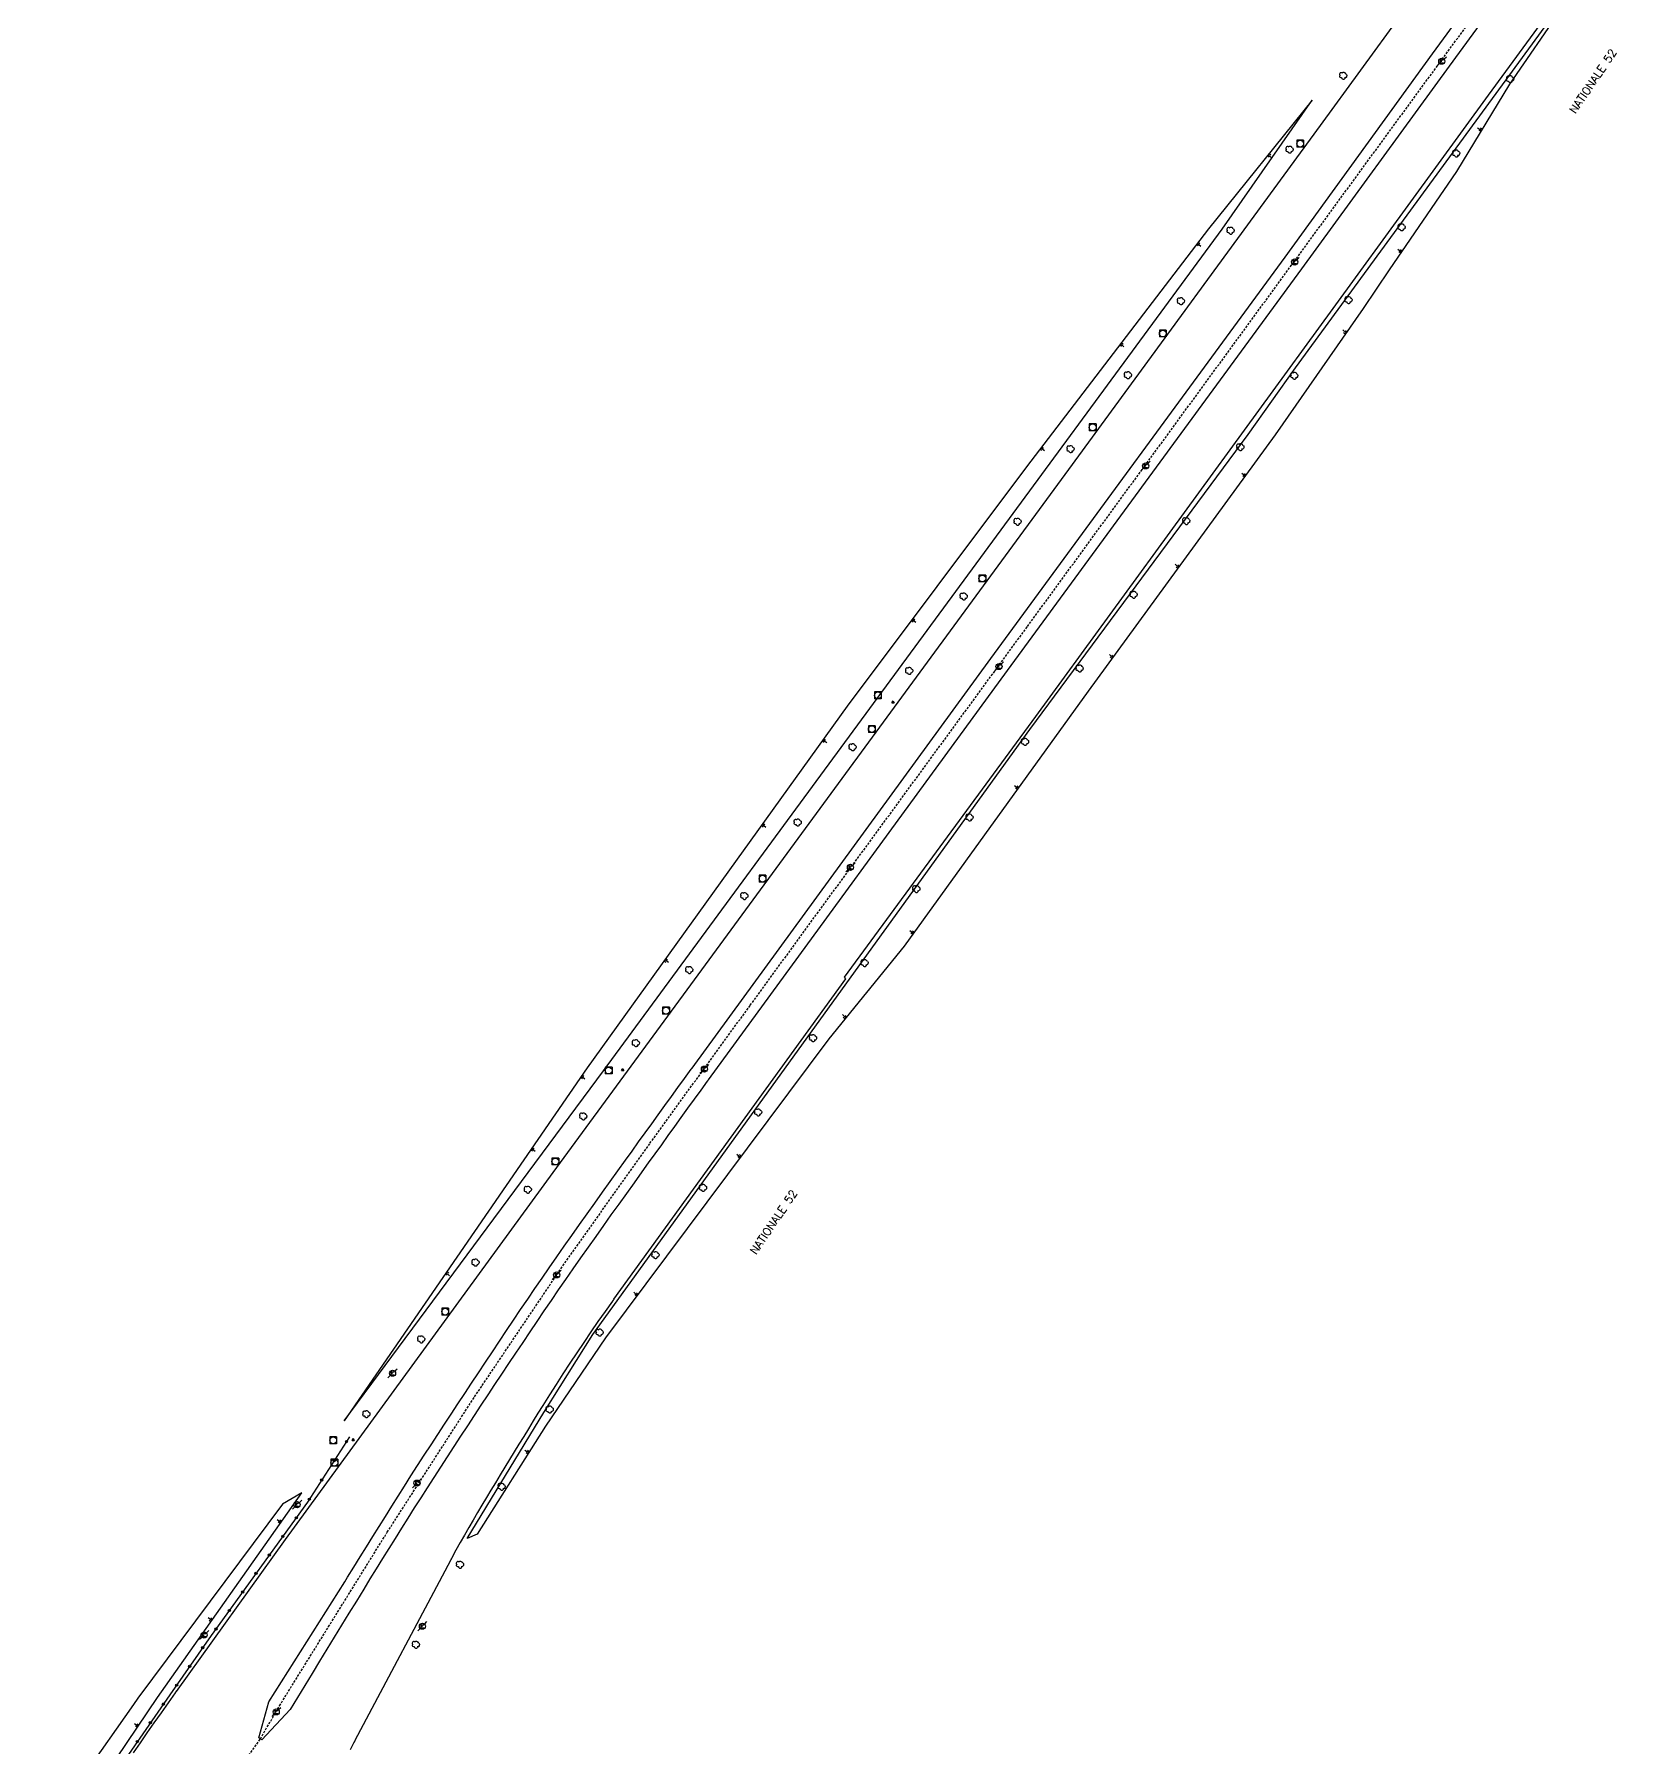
# Model space of a CAD drawing. Header units: millimetres. Extents: x 86000 to 87000, y 139999 to 141000.
# Drawn here: x 86000 to 86352.1, y 140270.8 to 140645.6 of the extents above; entities that cross this region are included whole.
import ezdxf
from ezdxf.enums import TextEntityAlignment as Align

# ---------------------------------------------------------------- set-up
doc = ezdxf.new("R2010")
doc.units = ezdxf.units.MM
doc.linetypes.add('DASHED', pattern=[0.75, 0.5, -0.25])
doc.layers.get('0').update_dxf_attribs({"linetype": 'CONTINUOUS'})
for name, color, linetype in [('W0001', 6, 'DASHED'), ('W0008', 7, 'CONTINUOUS'), ('W0211', 2, 'CONTINUOUS'), ('W0300', 7, 'CONTINUOUS'), ('W0322', 7, 'CONTINUOUS'), ('W0420', 7, 'CONTINUOUS'), ('W0471', 7, 'CONTINUOUS'), ('W0851', 7, 'CONTINUOUS'), ('W0989', 7, 'CONTINUOUS')]:
    doc.layers.add(name, color=color, linetype=linetype)
doc.styles.get("Standard").update_dxf_attribs({"font": 'romans.shx', "width": 0.85})

# ---------------------------------------------------------------- blocks, each defined once
blk = doc.blocks.new('T300')
for p, q in [((-0.8, 0.51), (-0.86, 0.34)), ((-0.86, 0.34), (-0.86, 0.17)), ((-0.86, 0.17), (-0.74, 0.06)), ((-0.69, 0.63), (-0.8, 0.51)), ((-0.8, -0.06), (-0.74, 0.06)), ((-0.74, 0.06), (-0.69, 0.11)), ((-0.57, 0.69), (-0.69, 0.63)), ((-0.46, 0.69), (-0.57, 0.69)), ((-0.29, 0.63), (-0.46, 0.69)), ((-0.29, 0.63), (-0.17, 0.74)), ((-0.23, 0.57), (-0.29, 0.63)), ((-0.17, 0.74), (-0.06, 0.8)), ((-0.06, 0.8), (0.06, 0.8)), ((0.06, 0.8), (0.23, 0.74)), ((0.23, 0.74), (0.34, 0.63)), ((0.34, 0.63), (0.4, 0.51)), ((0.46, 0.46), (0.34, 0.46)), ((0.4, 0.51), (0.4, 0.46)), ((0.57, 0.4), (0.46, 0.46)), ((0.57, 0.4), (0.69, 0.29)), ((0.69, 0.29), (0.74, 0.17)), ((0.74, 0.06), (0.69, -0.17)), ((0.74, 0.17), (0.74, 0.06)), ((-0.8, -0.17), (-0.8, -0.06)), ((-0.8, -0.23), (-0.8, -0.17)), ((-0.74, -0.34), (-0.8, -0.23)), ((-0.69, -0.4), (-0.74, -0.34)), ((-0.51, -0.46), (-0.69, -0.4)), ((-0.4, -0.46), (-0.51, -0.46)), ((-0.4, -0.46), (-0.34, -0.46)), ((-0.34, -0.46), (-0.34, -0.4)), ((-0.34, -0.51), (-0.34, -0.46)), ((-0.29, -0.63), (-0.34, -0.51)), ((-0.17, -0.74), (-0.29, -0.63)), ((-0.06, -0.8), (-0.17, -0.74)), ((0.06, -0.8), (-0.06, -0.8)), ((0.17, -0.74), (0.06, -0.8)), ((0.23, -0.69), (0.17, -0.74)), ((0.29, -0.46), (0.23, -0.46)), ((0.29, -0.63), (0.23, -0.69)), ((0.46, -0.4), (0.29, -0.46)), ((0.34, -0.51), (0.29, -0.63)), ((0.34, -0.51), (0.34, -0.46)), ((0.57, -0.34), (0.46, -0.4)), ((0.63, -0.29), (0.57, -0.34)), ((0.69, -0.17), (0.63, -0.29))]:
    blk.add_line(p, q)
blk = doc.blocks.new('t211o')
at = {"color": 0, "linetype": 'Continuous'}
for p, q in [((-0.29, 0.5), (-0.29, 0)), ((0, 1), (0, 0)), ((0.29, 0.5), (0.29, 0))]:
    blk.add_line(p, q, dxfattribs=at)
blk = doc.blocks.new('T471')
for p, q in [((-0.333334, 0.333334), (-0.333334, -0.333334)), ((-0.333334, 0.333334), (0.333334, 0.333334)), ((-0.333334, 0), (0, 0)), ((0.500001, 0.500001), (1.000002, 1.000002)), ((-0.500001, -0.500001), (-1.000002, -1.000002)), ((-0.333334, -0.333334), (0.333334, -0.333334))]:
    blk.add_line(p, q)
blk.add_ellipse((0, 0), major_axis=(0.471405, 0.471405), ratio=1, start_param=5.4977871438, end_param=11.780972451)
blk = doc.blocks.new('T420')
for p, q in [((0.75, 0.75), (-0.75, 0.75)), ((-0.75, 0.75), (-0.75, -0.75)), ((0.75, 0.75), (0.75, -0.75)), ((0.75, -0.75), (-0.75, -0.75))]:
    blk.add_line(p, q)
blk.add_ellipse((0, 0), major_axis=(-0.53, 0.53), ratio=1, start_param=3.926991, end_param=10.210176)
blk = doc.blocks.new('T851')
for p, q in [((-0.25, -0.15), (0, 0.32)), ((0, 0.32), (0.25, -0.15)), ((-0.25, -0.15), (0.25, -0.15))]:
    blk.add_line(p, q)
for major_axis in [(-0.106, 0.106), (-0.0354, 0.0354), (-0.0236, 0.0236)]:
    blk.add_ellipse((0, 0), major_axis=major_axis, ratio=1, start_param=3.926991, end_param=10.210176)
blk = doc.blocks.new('t322o')
at = {"color": 0, "linetype": 'Continuous'}
for radius in [0.25, 0.15]:
    blk.add_circle((0, 0), radius, dxfattribs=at)

msp = doc.modelspace()

# ---------------------------------------------------------------- linework, layer by layer
at = {"layer": 'W0001'}
msp.add_lwpolyline([(86000, 140183.11), (86009.79, 140201.61), (86023.3, 140226.62), (86032.73, 140244.19), (86038.42, 140256.81), (86049.47, 140272.73), (86053.66, 140279.98), (86064.4, 140297.27), (86077.24, 140317.94), (86095.93, 140346.94), (86115.66, 140376.22), (86134.71, 140403), (86156.66, 140433.2), (86171.27, 140453.22), (86217.3, 140516.05), (86263.73, 140579.56), (86496.11, 140897.08), (86541.16, 140960.17), (86558.62, 140982.66), (86571.73, 141000)], dxfattribs=at)
at = {"layer": 'W0008'}
for points in [[(86555.25, 141000), (86491.93, 140913.41), (86440.67, 140843.59), (86432.86, 140832.97), (86371.58, 140749.22), (86307.84, 140662.02), (86281.34, 140625.64), (86226.24, 140550.34), (86113.48, 140396.62), (86054.89, 140316.36), (86031.02, 140283.08)], [(86126.82, 140368.89), (86177.57, 140439), (86177.25, 140439.33), (86219.12, 140496.34), (86284.2, 140585.56), (86318.18, 140632.28), (86425.55, 140778.97), (86580.2, 140989.88), (86584.81, 140996.27), (86587.53, 141000)], [(86051.3, 140280.83), (86067.93, 140307.06), (86068.54, 140308.06), (86068.54, 140308.06), (86069.91, 140310.28), (86071.29, 140312.52), (86072.66, 140314.73), (86074.05, 140316.95), (86075.43, 140319.17), (86076.82, 140321.39), (86078.21, 140323.59), (86079.61, 140325.81), (86081.01, 140328.02), (86082.41, 140330.22), (86082.41, 140330.22), (86083.88, 140332.48), (86085.34, 140334.75), (86086.8, 140337.02), (86088.27, 140339.27), (86089.75, 140341.53), (86091.23, 140343.78), (86092.7, 140346.03), (86094.2, 140348.28), (86095.68, 140350.53), (86097.16, 140352.78), (86097.16, 140352.78), (86098.7, 140355.09), (86100.23, 140357.41), (86101.77, 140359.7), (86103.31, 140362.02), (86104.86, 140364.31), (86106.41, 140366.61), (86107.97, 140368.91), (86109.53, 140371.2), (86111.09, 140373.48), (86112.67, 140375.77), (86114.31, 140378.14), (86115.97, 140380.5), (86117.62, 140382.86), (86119.3, 140385.22), (86120.96, 140387.56), (86122.64, 140389.92), (86124.31, 140392.27), (86125.99, 140394.61), (86127.68, 140396.95), (86129.36, 140399.3), (86129.36, 140399.3), (86130.79, 140401.3), (86132.22, 140403.28), (86133.66, 140405.27), (86135.09, 140407.27), (86136.52, 140409.25), (86137.95, 140411.23), (86139.39, 140413.22), (86140.83, 140415.2), (86142.27, 140417.19), (86143.71, 140419.17), (86143.73, 140419.2), (86143.75, 140419.23), (86143.77, 140419.25), (86143.79, 140419.28), (86143.81, 140419.31), (86143.84, 140419.34), (86143.85, 140419.38), (86143.88, 140419.39), (86143.89, 140419.42), (86143.91, 140419.45), (86209.28, 140509.02), (86273.7, 140596.84), (86305.92, 140641.27), (86413.3, 140787.94)], [(86416.92, 140785.3), (86309.54, 140638.61), (86277.25, 140594.25), (86212.82, 140506.42), (86147.45, 140416.86), (86147.44, 140416.84), (86147.41, 140416.81), (86147.4, 140416.78), (86147.38, 140416.75), (86147.35, 140416.73), (86147.34, 140416.7), (86147.31, 140416.67), (86147.3, 140416.64), (86147.27, 140416.61), (86147.25, 140416.59), (86145.81, 140414.61), (86144.37, 140412.62), (86142.93, 140410.64), (86141.49, 140408.66), (86140.06, 140406.67), (86138.62, 140404.67), (86137.2, 140402.69), (86135.77, 140400.7), (86134.34, 140398.7), (86132.9, 140396.72), (86132.9, 140396.72), (86131.22, 140394.38), (86129.54, 140392.03), (86127.86, 140389.69), (86126.18, 140387.33), (86124.51, 140384.98), (86122.84, 140382.64), (86121.17, 140380.28), (86119.51, 140377.92), (86117.86, 140375.55), (86116.21, 140373.19), (86114.64, 140370.91), (86113.07, 140368.61), (86111.51, 140366.33), (86109.95, 140364.03), (86108.41, 140361.73), (86106.86, 140359.42), (86105.31, 140357.12), (86103.78, 140354.81), (86102.24, 140352.52), (86100.71, 140350.2), (86100.71, 140350.2), (86099.22, 140347.95), (86097.73, 140345.7), (86096.25, 140343.45), (86094.77, 140341.2), (86093.29, 140338.94), (86091.81, 140336.69), (86090.34, 140334.42), (86088.88, 140332.17), (86087.41, 140329.91), (86085.96, 140327.62), (86085.96, 140327.62), (86084.55, 140325.42), (86083.15, 140323.22), (86081.76, 140321.02), (86080.36, 140318.8), (86078.98, 140316.58), (86077.59, 140314.36), (86076.21, 140312.14), (86074.83, 140309.92), (86073.45, 140307.7), (86072.09, 140305.48), (86072.09, 140305.48), (86070.47, 140302.84), (86068.85, 140300.22), (86067.24, 140297.59), (86065.63, 140294.95), (86064.03, 140292.33), (86062.42, 140289.69), (86060.82, 140287.05), (86059.22, 140284.42), (86057.62, 140281.78), (86056.01, 140279.14), (86049.78, 140272.52), (86049.15, 140272.95), (86051.3, 140280.83)], [(86126.82, 140368.89), (86126.79, 140368.84), (86126.76, 140368.81), (86126.73, 140368.77), (86126.7, 140368.72), (86126.66, 140368.67), (86126.63, 140368.64), (86126.6, 140368.59), (86126.57, 140368.55), (86126.54, 140368.5), (86126.51, 140368.47), (86124.91, 140366.23), (86123.33, 140363.98), (86121.77, 140361.72), (86120.22, 140359.45), (86118.69, 140357.17), (86117.17, 140354.88), (86115.67, 140352.56), (86114.19, 140350.25), (86112.71, 140347.94), (86111.24, 140345.61), (86110.2, 140343.94), (86109.15, 140342.25), (86108.11, 140340.56), (86107.08, 140338.89), (86106.04, 140337.2), (86105.01, 140335.5), (86103.98, 140333.81), (86102.95, 140332.12), (86101.93, 140330.44), (86100.9, 140328.73), (86099.91, 140327.11), (86098.94, 140325.48), (86097.95, 140323.86), (86096.98, 140322.22), (86096.02, 140320.59), (86095.05, 140318.95), (86094.11, 140317.3), (86093.18, 140315.64), (86092.26, 140313.98), (86091.36, 140312.31), (86091.33, 140312.25), (86091.3, 140312.2), (86091.27, 140312.14), (86091.24, 140312.09), (86091.22, 140312.03), (86091.19, 140311.98), (86091.16, 140311.92), (86091.13, 140311.88), (86091.1, 140311.81), (86091.07, 140311.77), (86091.07, 140311.77), (86070.16, 140272.34), (86070.13, 140272.3), (86070.1, 140272.23), (86070.08, 140272.17), (86070.05, 140272.12), (86070.02, 140272.06), (86069.98, 140272.02), (86069.95, 140271.95), (86069.92, 140271.89), (86069.89, 140271.84), (86069.86, 140271.78), (86069.86, 140271.78), (86069.11, 140270.34)], [(86031.02, 140283.08), (86031, 140283.05), (86030.98, 140283.02), (86030.96, 140282.98), (86030.95, 140282.97), (86030.92, 140282.94), (86030.9, 140282.91), (86030.88, 140282.88), (86030.86, 140282.84), (86030.84, 140282.83), (86030.82, 140282.8), (86030.82, 140282.8), (86029.27, 140280.61), (86027.73, 140278.42), (86026.19, 140276.23), (86024.66, 140274.03), (86023.14, 140271.84), (86021.62, 140269.64)]]:
    msp.add_lwpolyline(points, dxfattribs=at)
at = {"layer": 'W0211'}
for points in [[(86265.56, 140558.06), (86275.91, 140572.62), (86345.67, 140667.95), (86322.77, 140634.64), (86311.13, 140615.59), (86296.43, 140594.05), (86290.73, 140585.56), (86271.49, 140557.92), (86230.55, 140501.86), (86190.35, 140446.14), (86173.81, 140425.84), (86124.97, 140360.45), (86111.84, 140341.11), (86096.91, 140317.52), (86094.74, 140316.58), (86111.48, 140344.11), (86122.21, 140361.14), (86217.84, 140493.52), (86265.56, 140558.06)], [(86279.61, 140631.16), (86256.88, 140603.02), (86217.09, 140550.94), (86177.88, 140498.58), (86120.94, 140419.47), (86067.81, 140342.25), (86124.57, 140418.86), (86259.87, 140602.95), (86279.61, 140631.16)], [(86000, 140241.77), (86026.95, 140281.78), (86058.51, 140326.56), (86054.31, 140324.06), (86022.63, 140281.64), (86021.68, 140280.27), (86000, 140249.33)]]:
    msp.add_lwpolyline(points, dxfattribs=at)
at = {"layer": 'W0322'}
msp.add_lwpolyline([(86068.98, 140338.8), (86059.8, 140324.53), (86038.71, 140295.3), (86029.63, 140282.33), (86016.01, 140262.69), (86000, 140239.12)], dxfattribs=at)

# ---------------------------------------------------------------- block references
at = {"layer": 'W0211'}
for p, rotation in [((86316.65, 140624.62), 61.00091851220298), ((86269.98, 140619.23), 226.4821581449146), ((86254.46, 140599.84), 228.1107333379508), ((86299.12, 140598), 53.74606574718929), ((86287.04, 140580.25), 49.25413913066262), ((86237.64, 140577.83), 230.56190092981), ((86220.2, 140555.02), 235.3582781216911), ((86264.98, 140549), 53.68313709654046), ((86250.37, 140528.99), 49.66279851643362), ((86192.06, 140517.52), 232.5344874173374), ((86235.95, 140509.24), 47.38670797077531), ((86172.55, 140491.18), 234.6268387866825), ((86215.24, 140480.64), 51.3914257363282), ((86159.25, 140472.69), 233.5316384560204), ((86192.38, 140448.95), 53.41955905026147), ((86137.95, 140443.1), 233.4624990055312), ((86177.54, 140430.42), 44.90477068594411), ((86119.68, 140417.64), 233.4382998747691), ((86108.76, 140401.77), 233.6440966083334), ((86154.5, 140399.99), 49.85726178492771), ((86090.11, 140374.66), 230.6452736516994), ((86131.93, 140369.77), 48.13858831666033), ((86108.18, 140335.33), 55), ((86053.97, 140320.13), 55.00483014935076), ((86038.83, 140298.65), 53.48225250065705), ((86022.74, 140275.53), 57.46174933184759)]:
    msp.add_blockref('t211o', p, dxfattribs=dict(at, rotation=rotation))
at = {"layer": 'W0300'}
for p in [(86286.43, 140636.48), (86322.94, 140635.73), (86274.69, 140620.33), (86311.14, 140619.48), (86261.78, 140602.61), (86299.2, 140603.34), (86250.91, 140587.17), (86287.57, 140587.42), (86239.32, 140570.98), (86275.72, 140570.86), (86226.76, 140554.81), (86263.91, 140555.25), (86215.17, 140538.95), (86252.09, 140539.09), (86203.39, 140522.59), (86240.56, 140522.98), (86191.45, 140506.3), (86228.75, 140506.84), (86179.07, 140489.61), (86216.8, 140490.78), (86204.66, 140474.25), (86167.07, 140473.14), (86193.03, 140458.61), (86155.4, 140457.06), (86143.35, 140440.89), (86181.7, 140442.42), (86131.66, 140424.88), (86170.43, 140425.98), (86120.16, 140408.86), (86158.42, 140409.74), (86108.02, 140392.83), (86146.36, 140393.23), (86096.57, 140376.89), (86135.95, 140378.53), (86123.74, 140361.58), (86084.7, 140360.11), (86072.71, 140343.73), (86112.81, 140344.75), (86102.29, 140327.86), (86093.2, 140310.81), (86083.55, 140293.3)]:
    msp.add_blockref('T300', p, dxfattribs=at)
at = {"layer": 'W0322'}
for p, rotation in [((86068.31, 140337.76), 237.2614853641492), ((86065.61, 140333.56), 237.2614853641492), ((86062.9, 140329.35), 237.2614853641492), ((86060.2, 140325.15), 237.2614853641492), ((86057.31, 140321.07), 234.1880301203969), ((86054.38, 140317.01), 234.1880301203969), ((86051.45, 140312.96), 234.1880301203969), ((86048.53, 140308.9), 234.1880301203969), ((86045.6, 140304.85), 234.1880301203969), ((86042.68, 140300.8), 234.1880301203969), ((86039.75, 140296.74), 234.1880301203969), ((86036.86, 140292.66), 235.0081577066398), ((86034, 140288.56), 235.0081577066398), ((86031.13, 140284.47), 235.0081577066398), ((86028.27, 140280.36), 235.2503328996406), ((86025.42, 140276.26), 235.2503328996406), ((86022.57, 140272.15), 235.2503328996406)]:
    msp.add_blockref('t322o', p, dxfattribs=dict(at, rotation=rotation))
at = {"layer": 'W0420'}
for p in [(86276.96, 140621.64), (86246.9, 140580.11), (86231.57, 140559.59), (86207.43, 140526.53), (86184.57, 140500.97), (86183.24, 140493.58), (86159.34, 140460.86), (86138.22, 140432), (86125.65, 140418.91), (86114.02, 140399), (86089.9, 140366.17), (86065.4, 140338.03), (86065.67, 140333.12)]:
    msp.add_blockref('T420', p, dxfattribs=at)
at = {"layer": 'W0471'}
for p in [(86307.94, 140639.67), (86275.76, 140595.76), (86243.16, 140551.16), (86211.07, 140507.28), (86178.57, 140463.36), (86146.62, 140419.23), (86114.3, 140374.21), (86078.38, 140352.69), (86083.74, 140328.66), (86057.51, 140323.95), (86084.92, 140297.36), (86037.17, 140295.42), (86052.95, 140278.61)]:
    msp.add_blockref('T471', p, dxfattribs=at)
at = {"layer": 'W0851'}
for p in [(86187.88, 140499.48), (86128.74, 140419.03), (86069.77, 140338.14)]:
    msp.add_blockref('T851', p, dxfattribs=at)

# ---------------------------------------------------------------- texts
at = {"layer": 'W0989'}
for p in [(86341.01, 140635.31), (86161.75, 140385.78)]:
    msp.add_text('NATIONALE 52', height=1.75, rotation=56, dxfattribs=at).set_placement(p, align=Align.MIDDLE)

doc.saveas('drawing.dxf')
